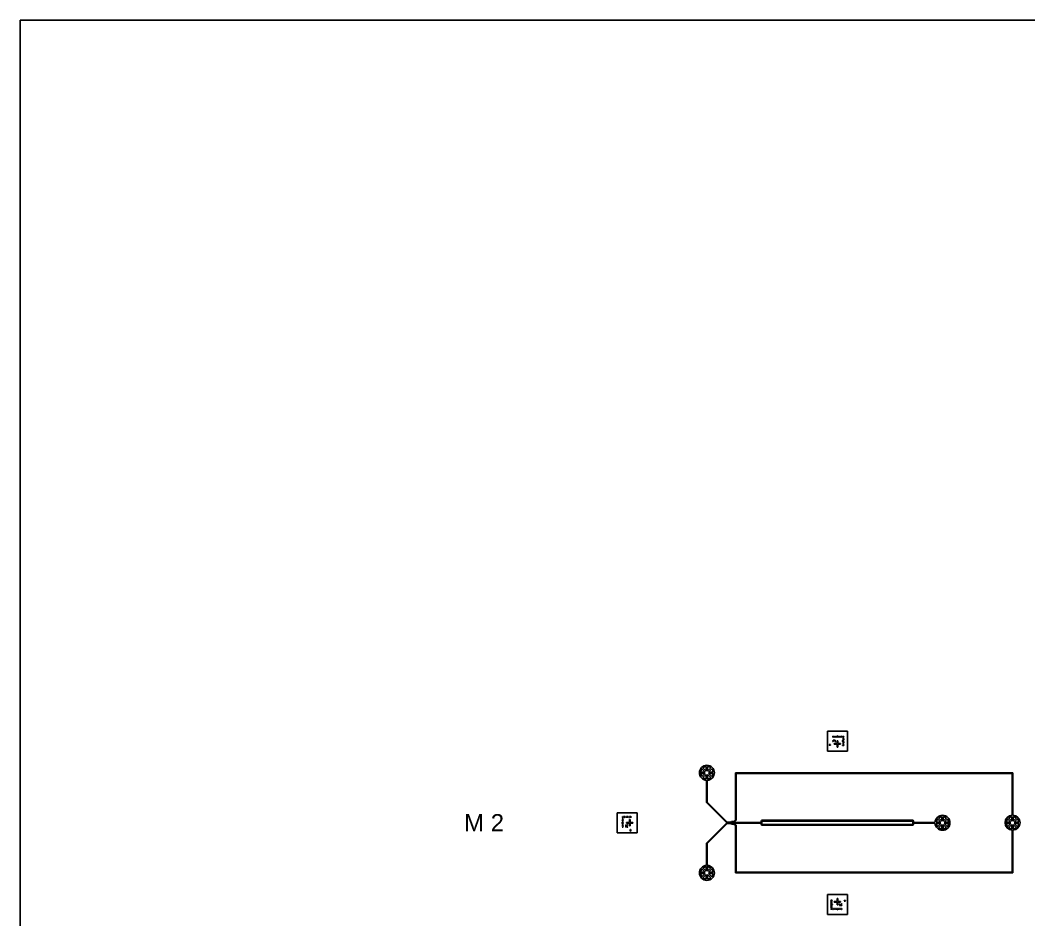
# Model space of a CAD drawing. Extents: x -24531 to 102469, y 86631 to 213631.
# Drawn here: x -24531 to 45993, y 150750 to 213631 of the extents above; entities that cross this region are included whole.
import ezdxf

# ---------------------------------------------------------------- set-up
doc = ezdxf.new("R2010")
doc.units = 13
doc.layers.add('CHROME', color=10, linetype='Continuous')
doc.layers.add('CL - Main', color=150, linetype='Continuous')
doc.styles.get("Standard").update_dxf_attribs({"font": 'arial.ttf'})

msp = doc.modelspace()

# ---------------------------------------------------------------- linework, layer by layer
at = {"layer": 'CHROME'}
for p, q in [((-24531, 213631), (102469, 213631)), ((-24531, 86631), (-24531, 213631)), ((32131, 163011), (32031, 163011)), ((32031, 163011), (32031, 162999)), ((32031, 162999), (32131, 162999)), ((32131, 162974), (32031, 162974)), ((32031, 162974), (32031, 162962)), ((32031, 162962), (32131, 162962)), ((32131, 162999), (32131, 163011)), ((32131, 162962), (32131, 162974)), ((32274, 163203), (32360, 163289)), ((32293, 163185), (32274, 163203)), ((32381, 163273), (32293, 163185)), ((32312, 163588), (32300, 163588)), ((32300, 163588), (32300, 163513)), ((32300, 163513), (32312, 163513)), ((32303, 163289), (32303, 163315)), ((32303, 163315), (32459, 163315)), ((32360, 163289), (32303, 163289)), ((32312, 163513), (32312, 163588)), ((32342, 163563), (32330, 163563)), ((32330, 163563), (32330, 163513)), ((32330, 163513), (32342, 163513)), ((32342, 163513), (32342, 163563)), ((32372, 163563), (32360, 163563)), ((32360, 163563), (32360, 163513)), ((32360, 163513), (32372, 163513)), ((32372, 163513), (32372, 163563)), ((32470, 163185), (32381, 163273)), ((32584, 163070), (32384, 163070)), ((32384, 163070), (32384, 163026)), ((32384, 163026), (32584, 163026)), ((32402, 163563), (32390, 163563)), ((32390, 163563), (32390, 163513)), ((32390, 163513), (32402, 163513)), ((32402, 163513), (32402, 163563)), ((32459, 163289), (32403, 163289)), ((32403, 163289), (32488, 163203)), ((32432, 163563), (32420, 163563)), ((32420, 163563), (32420, 163513)), ((32420, 163513), (32432, 163513)), ((32432, 163513), (32432, 163563)), ((32462, 163588), (32450, 163588)), ((32450, 163588), (32450, 163513)), ((32450, 163513), (32462, 163513)), ((32459, 163315), (32459, 163289)), ((32462, 163513), (32462, 163588)), ((32488, 163203), (32470, 163185)), ((32492, 163563), (32480, 163563)), ((32480, 163563), (32480, 163513)), ((32480, 163513), (32492, 163513)), ((32492, 163513), (32492, 163563)), ((32522, 163563), (32510, 163563)), ((32510, 163563), (32510, 163513)), ((32510, 163513), (32522, 163513)), ((32522, 163513), (32522, 163563)), ((32552, 163563), (32540, 163563)), ((32540, 163563), (32540, 163513)), ((32540, 163513), (32552, 163513)), ((32552, 163513), (32552, 163563)), ((32582, 163563), (32570, 163563)), ((32570, 163563), (32570, 163513)), ((32570, 163513), (32582, 163513)), ((32582, 163513), (32582, 163563)), ((32584, 163270), (32584, 163070)), ((32628, 163270), (32584, 163270)), ((32584, 163026), (32584, 162826)), ((32612, 163613), (32600, 163613)), ((32600, 163613), (32600, 163513)), ((32600, 163513), (32612, 163513)), ((32612, 163513), (32612, 163613)), ((32628, 163070), (32628, 163270)), ((32828, 163070), (32628, 163070)), ((32628, 162826), (32628, 163026)), ((32628, 163026), (32828, 163026)), ((32642, 163563), (32630, 163563)), ((32630, 163563), (32630, 163513)), ((32630, 163513), (32642, 163513)), ((32642, 163513), (32642, 163563)), ((32672, 163563), (32660, 163563)), ((32660, 163563), (32660, 163513)), ((32660, 163513), (32672, 163513)), ((32672, 163513), (32672, 163563)), ((32702, 163563), (32690, 163563)), ((32690, 163563), (32690, 163513)), ((32690, 163513), (32702, 163513)), ((32702, 163513), (32702, 163563)), ((32732, 163563), (32720, 163563)), ((32720, 163563), (32720, 163513)), ((32720, 163513), (32732, 163513)), ((32732, 163513), (32732, 163563)), ((32762, 163588), (32750, 163588)), ((32750, 163588), (32750, 163513)), ((32750, 163513), (32762, 163513)), ((32762, 163513), (32762, 163588)), ((32792, 163563), (32780, 163563)), ((32780, 163563), (32780, 163513)), ((32780, 163513), (32792, 163513)), ((32792, 163513), (32792, 163563)), ((32822, 163563), (32810, 163563)), ((32810, 163563), (32810, 163513)), ((32810, 163513), (32822, 163513)), ((32822, 163513), (32822, 163563)), ((32828, 163026), (32828, 163070)), ((32852, 163563), (32840, 163563)), ((32840, 163563), (32840, 163513)), ((32840, 163513), (32852, 163513)), ((32852, 163513), (32852, 163563)), ((32882, 163563), (32870, 163563)), ((32870, 163563), (32870, 163513)), ((32870, 163513), (32882, 163513)), ((32882, 163513), (32882, 163563)), ((32912, 163588), (32900, 163588)), ((32900, 163588), (32900, 163513)), ((32900, 163513), (32912, 163513)), ((32912, 163513), (32912, 163588)), ((33051, 163257), (32951, 163257)), ((32951, 163257), (32951, 163245)), ((32951, 163245), (33051, 163245)), ((33051, 163557), (32976, 163557)), ((32976, 163557), (32976, 163545)), ((32976, 163545), (33051, 163545)), ((33051, 163407), (32976, 163407)), ((32976, 163407), (32976, 163395)), ((32976, 163395), (33051, 163395)), ((33051, 163107), (32976, 163107)), ((32976, 163107), (32976, 163095)), ((32976, 163095), (33051, 163095)), ((33051, 162957), (32976, 162957)), ((32976, 162957), (32976, 162945)), ((32976, 162945), (33051, 162945)), ((33051, 163527), (33001, 163527)), ((33001, 163527), (33001, 163515)), ((33001, 163515), (33051, 163515)), ((33051, 163497), (33001, 163497)), ((33001, 163497), (33001, 163485)), ((33001, 163485), (33051, 163485)), ((33051, 163467), (33001, 163467)), ((33001, 163467), (33001, 163455)), ((33001, 163455), (33051, 163455)), ((33051, 163437), (33001, 163437)), ((33001, 163437), (33001, 163425)), ((33001, 163425), (33051, 163425)), ((33051, 163377), (33001, 163377)), ((33001, 163377), (33001, 163365)), ((33001, 163365), (33051, 163365)), ((33051, 163347), (33001, 163347)), ((33001, 163347), (33001, 163335)), ((33001, 163335), (33051, 163335)), ((33051, 163317), (33001, 163317)), ((33001, 163317), (33001, 163305)), ((33001, 163305), (33051, 163305)), ((33051, 163287), (33001, 163287)), ((33001, 163287), (33001, 163275)), ((33001, 163275), (33051, 163275)), ((33051, 163227), (33001, 163227)), ((33001, 163227), (33001, 163215)), ((33001, 163215), (33051, 163215)), ((33051, 163197), (33001, 163197)), ((33001, 163197), (33001, 163185)), ((33001, 163185), (33051, 163185)), ((33051, 163167), (33001, 163167)), ((33001, 163167), (33001, 163155)), ((33001, 163155), (33051, 163155)), ((33051, 163137), (33001, 163137)), ((33001, 163137), (33001, 163125)), ((33001, 163125), (33051, 163125)), ((33051, 163077), (33001, 163077)), ((33001, 163077), (33001, 163065)), ((33001, 163065), (33051, 163065)), ((33051, 163047), (33001, 163047)), ((33001, 163047), (33001, 163035)), ((33001, 163035), (33051, 163035)), ((33051, 163017), (33001, 163017)), ((33001, 163017), (33001, 163005)), ((33001, 163005), (33051, 163005)), ((33051, 162987), (33001, 162987)), ((33001, 162987), (33001, 162975)), ((33001, 162975), (33051, 162975)), ((33051, 163545), (33051, 163557)), ((33051, 163515), (33051, 163527)), ((33051, 163485), (33051, 163497)), ((33051, 163455), (33051, 163467)), ((33051, 163425), (33051, 163437)), ((33051, 163395), (33051, 163407)), ((33051, 163365), (33051, 163377)), ((33051, 163335), (33051, 163347)), ((33051, 163305), (33051, 163317)), ((33051, 163275), (33051, 163287)), ((33051, 163245), (33051, 163257)), ((33051, 163215), (33051, 163227)), ((33051, 163185), (33051, 163197)), ((33051, 163155), (33051, 163167)), ((33051, 163125), (33051, 163137)), ((33051, 163095), (33051, 163107)), ((33051, 163065), (33051, 163077)), ((33051, 163035), (33051, 163047)), ((33051, 163005), (33051, 163017)), ((33051, 162975), (33051, 162987)), ((33051, 162945), (33051, 162957)), ((32584, 162826), (32628, 162826)), ((23361, 161081), (23046, 161081)), ((23361, 160981), (23046, 160981)), ((23361, 161081), (23138, 161304)), ((23361, 160981), (23138, 160758)), ((23432, 161151), (23209, 161375)), ((23432, 160910), (23209, 160687)), ((23432, 161151), (23432, 161467)), ((23432, 160910), (23432, 160595)), ((23532, 161151), (23532, 161467)), ((23532, 161151), (23755, 161375)), ((23532, 160910), (23755, 160687)), ((23532, 160910), (23532, 160595)), ((23602, 161081), (23826, 161304)), ((23602, 161081), (23918, 161081)), ((23602, 160981), (23826, 160758)), ((23602, 160981), (23918, 160981)), ((17580, 157976), (17580, 157901)), ((17592, 157976), (17580, 157976)), ((17592, 157901), (17592, 157976)), ((17610, 157976), (17610, 157926)), ((17622, 157976), (17610, 157976)), ((17622, 157926), (17622, 157976)), ((17640, 157976), (17640, 157926)), ((17652, 157976), (17640, 157976)), ((17652, 157926), (17652, 157976)), ((17670, 157976), (17670, 157926)), ((17682, 157976), (17670, 157976)), ((17682, 157926), (17682, 157976)), ((17700, 157976), (17700, 157926)), ((17712, 157976), (17700, 157976)), ((17712, 157926), (17712, 157976)), ((17730, 157976), (17730, 157901)), ((17742, 157976), (17730, 157976)), ((17742, 157901), (17742, 157976)), ((17760, 157976), (17760, 157926)), ((17772, 157976), (17760, 157976)), ((17772, 157926), (17772, 157976)), ((17790, 157976), (17790, 157926)), ((17802, 157976), (17790, 157976)), ((17802, 157926), (17802, 157976)), ((17820, 157976), (17820, 157926)), ((17832, 157976), (17820, 157976)), ((17832, 157926), (17832, 157976)), ((17850, 157976), (17850, 157926)), ((17862, 157976), (17850, 157976)), ((17862, 157926), (17862, 157976)), ((17880, 157976), (17880, 157876)), ((17892, 157976), (17880, 157976)), ((17892, 157876), (17892, 157976)), ((17910, 157976), (17910, 157926)), ((17922, 157976), (17910, 157976)), ((17922, 157926), (17922, 157976)), ((17940, 157976), (17940, 157926)), ((17952, 157976), (17940, 157976)), ((17952, 157926), (17952, 157976)), ((17970, 157976), (17970, 157926)), ((17982, 157976), (17970, 157976)), ((17982, 157926), (17982, 157976)), ((18000, 157976), (18000, 157926)), ((18012, 157976), (18000, 157976)), ((18012, 157926), (18012, 157976)), ((18030, 157976), (18030, 157901)), ((18042, 157976), (18030, 157976)), ((18042, 157901), (18042, 157976)), ((18060, 157976), (18060, 157926)), ((18072, 157976), (18060, 157976)), ((18072, 157926), (18072, 157976)), ((18090, 157976), (18090, 157926)), ((18102, 157976), (18090, 157976)), ((18102, 157926), (18102, 157976)), ((18120, 157976), (18120, 157926)), ((18132, 157976), (18120, 157976)), ((18132, 157926), (18132, 157976)), ((18150, 157976), (18150, 157926)), ((18162, 157976), (18150, 157976)), ((18162, 157926), (18162, 157976)), ((18180, 157976), (18180, 157901)), ((18192, 157976), (18180, 157976)), ((18192, 157901), (18192, 157976)), ((17624, 157537), (17524, 157537)), ((17524, 157537), (17524, 157525)), ((17524, 157525), (17624, 157525)), ((17624, 157837), (17549, 157837)), ((17549, 157837), (17549, 157825)), ((17549, 157825), (17624, 157825)), ((17624, 157687), (17549, 157687)), ((17549, 157687), (17549, 157675)), ((17549, 157675), (17624, 157675)), ((17624, 157387), (17549, 157387)), ((17549, 157387), (17549, 157375)), ((17549, 157375), (17624, 157375)), ((17624, 157807), (17574, 157807)), ((17574, 157807), (17574, 157795)), ((17574, 157795), (17624, 157795)), ((17624, 157777), (17574, 157777)), ((17574, 157777), (17574, 157765)), ((17574, 157765), (17624, 157765)), ((17624, 157747), (17574, 157747)), ((17574, 157747), (17574, 157735)), ((17574, 157735), (17624, 157735)), ((17624, 157717), (17574, 157717)), ((17574, 157717), (17574, 157705)), ((17574, 157705), (17624, 157705)), ((17624, 157657), (17574, 157657)), ((17574, 157657), (17574, 157645)), ((17574, 157645), (17624, 157645)), ((17624, 157627), (17574, 157627)), ((17574, 157627), (17574, 157615)), ((17574, 157615), (17624, 157615)), ((17624, 157597), (17574, 157597)), ((17574, 157597), (17574, 157585)), ((17574, 157585), (17624, 157585)), ((17624, 157567), (17574, 157567)), ((17574, 157567), (17574, 157555)), ((17574, 157555), (17624, 157555)), ((17624, 157507), (17574, 157507)), ((17574, 157507), (17574, 157495)), ((17574, 157495), (17624, 157495)), ((17624, 157477), (17574, 157477)), ((17574, 157477), (17574, 157465)), ((17574, 157465), (17624, 157465)), ((17624, 157447), (17574, 157447)), ((17574, 157447), (17574, 157435)), ((17574, 157435), (17624, 157435)), ((17624, 157417), (17574, 157417)), ((17574, 157417), (17574, 157405)), ((17574, 157405), (17624, 157405)), ((17624, 157357), (17574, 157357)), ((17574, 157357), (17574, 157345)), ((17574, 157345), (17624, 157345)), ((17624, 157327), (17574, 157327)), ((17574, 157327), (17574, 157315)), ((17574, 157315), (17624, 157315)), ((17624, 157297), (17574, 157297)), ((17574, 157297), (17574, 157285)), ((17574, 157285), (17624, 157285)), ((17580, 157901), (17592, 157901)), ((17610, 157926), (17622, 157926)), ((17624, 157825), (17624, 157837)), ((17624, 157795), (17624, 157807)), ((17624, 157765), (17624, 157777)), ((17624, 157735), (17624, 157747)), ((17624, 157705), (17624, 157717)), ((17624, 157675), (17624, 157687)), ((17624, 157645), (17624, 157657)), ((17624, 157615), (17624, 157627)), ((17624, 157585), (17624, 157597)), ((17624, 157555), (17624, 157567)), ((17624, 157525), (17624, 157537)), ((17624, 157495), (17624, 157507)), ((17624, 157465), (17624, 157477)), ((17624, 157435), (17624, 157447)), ((17624, 157405), (17624, 157417)), ((17624, 157375), (17624, 157387)), ((17624, 157345), (17624, 157357)), ((17624, 157315), (17624, 157327)), ((17624, 157285), (17624, 157297)), ((17640, 157926), (17652, 157926)), ((17670, 157926), (17682, 157926)), ((17700, 157926), (17712, 157926)), ((17730, 157901), (17742, 157901)), ((17760, 157926), (17772, 157926)), ((17790, 157926), (17802, 157926)), ((17820, 157926), (17832, 157926)), ((17822, 157228), (17822, 157384)), ((17822, 157384), (17848, 157384)), ((17848, 157327), (17934, 157413)), ((17848, 157384), (17848, 157327)), ((17934, 157199), (17848, 157285)), ((17848, 157285), (17848, 157228)), ((17850, 157926), (17862, 157926)), ((17952, 157394), (17864, 157306)), ((17864, 157306), (17952, 157217)), ((18067, 157553), (17867, 157553)), ((17867, 157553), (17867, 157509)), ((17867, 157509), (18067, 157509)), ((17880, 157876), (17892, 157876)), ((17910, 157926), (17922, 157926)), ((17934, 157413), (17952, 157394)), ((17940, 157926), (17952, 157926)), ((17970, 157926), (17982, 157926)), ((18000, 157926), (18012, 157926)), ((18030, 157901), (18042, 157901)), ((18060, 157926), (18072, 157926)), ((18111, 157753), (18067, 157753)), ((18067, 157753), (18067, 157553)), ((18067, 157509), (18067, 157309)), ((18067, 157309), (18111, 157309)), ((18090, 157926), (18102, 157926)), ((18111, 157553), (18111, 157753)), ((18311, 157553), (18111, 157553)), ((18111, 157309), (18111, 157509)), ((18111, 157509), (18311, 157509)), ((18120, 157926), (18132, 157926)), ((18150, 157926), (18162, 157926)), ((18180, 157901), (18192, 157901)), ((18311, 157509), (18311, 157553)), ((39835, 157581), (39519, 157581)), ((39835, 157481), (39519, 157481)), ((39835, 157581), (39612, 157804)), ((39835, 157481), (39612, 157258)), ((39906, 157651), (39682, 157875)), ((39906, 157410), (39682, 157187)), ((39906, 157651), (39906, 157967)), ((39906, 157410), (39906, 157095)), ((40005, 157651), (40005, 157967)), ((40005, 157651), (40229, 157875)), ((40005, 157410), (40229, 157187)), ((40005, 157410), (40005, 157095)), ((40076, 157581), (40299, 157804)), ((40076, 157581), (40392, 157581)), ((40076, 157481), (40299, 157258)), ((40076, 157481), (40392, 157481)), ((44735, 157581), (44419, 157581)), ((44735, 157481), (44419, 157481)), ((44735, 157581), (44512, 157804)), ((44735, 157481), (44512, 157258)), ((44806, 157651), (44582, 157875)), ((44806, 157410), (44582, 157187)), ((44806, 157651), (44806, 157967)), ((44806, 157410), (44806, 157095)), ((44905, 157651), (44905, 157967)), ((44905, 157651), (45129, 157875)), ((44905, 157410), (45129, 157187)), ((44905, 157410), (44905, 157095)), ((44976, 157581), (45199, 157804)), ((44976, 157581), (45292, 157581)), ((44976, 157481), (45199, 157258)), ((44976, 157481), (45292, 157481)), ((17624, 157237), (17549, 157237)), ((17549, 157237), (17549, 157225)), ((17549, 157225), (17624, 157225)), ((17624, 157267), (17574, 157267)), ((17574, 157267), (17574, 157255)), ((17574, 157255), (17624, 157255)), ((17624, 157255), (17624, 157267)), ((17624, 157225), (17624, 157237)), ((17848, 157228), (17822, 157228)), ((17952, 157217), (17934, 157199)), ((18126, 157056), (18126, 156956)), ((18138, 157056), (18126, 157056)), ((18126, 156956), (18138, 156956)), ((18138, 156956), (18138, 157056)), ((18175, 157056), (18163, 157056)), ((18163, 157056), (18163, 156956)), ((18163, 156956), (18175, 156956)), ((18175, 156956), (18175, 157056)), ((23432, 154153), (23432, 154468)), ((23532, 154153), (23532, 154468)), ((23361, 154082), (23046, 154082)), ((23361, 153982), (23046, 153982)), ((23361, 154082), (23138, 154305)), ((23361, 153982), (23138, 153759)), ((23432, 154153), (23209, 154376)), ((23432, 153912), (23209, 153688)), ((23432, 153912), (23432, 153596)), ((23532, 154153), (23755, 154376)), ((23532, 153912), (23755, 153688)), ((23532, 153912), (23532, 153596)), ((23602, 154082), (23826, 154305)), ((23602, 154082), (23918, 154082)), ((23602, 153982), (23826, 153759)), ((23602, 153982), (23918, 153982)), ((32236, 152116), (32161, 152116)), ((32161, 152116), (32161, 152104)), ((32161, 152104), (32236, 152104)), ((32211, 152086), (32161, 152086)), ((32161, 152086), (32161, 152074)), ((32161, 152074), (32211, 152074)), ((32211, 152056), (32161, 152056)), ((32161, 152056), (32161, 152044)), ((32161, 152044), (32211, 152044)), ((32211, 152026), (32161, 152026)), ((32161, 152026), (32161, 152014)), ((32161, 152014), (32211, 152014)), ((32211, 151996), (32161, 151996)), ((32161, 151996), (32161, 151984)), ((32161, 151984), (32211, 151984)), ((32236, 151966), (32161, 151966)), ((32161, 151966), (32161, 151954)), ((32161, 151954), (32236, 151954)), ((32211, 151936), (32161, 151936)), ((32161, 151936), (32161, 151924)), ((32161, 151924), (32211, 151924)), ((32211, 151906), (32161, 151906)), ((32161, 151906), (32161, 151894)), ((32161, 151894), (32211, 151894)), ((32211, 151876), (32161, 151876)), ((32161, 151876), (32161, 151864)), ((32161, 151864), (32211, 151864)), ((32211, 151846), (32161, 151846)), ((32161, 151846), (32161, 151834)), ((32161, 151834), (32211, 151834)), ((32261, 151816), (32161, 151816)), ((32161, 151816), (32161, 151804)), ((32161, 151804), (32261, 151804)), ((32211, 151786), (32161, 151786)), ((32161, 151786), (32161, 151774)), ((32161, 151774), (32211, 151774)), ((32211, 151756), (32161, 151756)), ((32161, 151756), (32161, 151744)), ((32161, 151744), (32211, 151744)), ((32211, 151726), (32161, 151726)), ((32161, 151726), (32161, 151714)), ((32161, 151714), (32211, 151714)), ((32211, 151696), (32161, 151696)), ((32161, 151696), (32161, 151684)), ((32161, 151684), (32211, 151684)), ((32236, 151666), (32161, 151666)), ((32161, 151666), (32161, 151654)), ((32161, 151654), (32236, 151654)), ((32211, 151636), (32161, 151636)), ((32161, 151636), (32161, 151624)), ((32211, 152074), (32211, 152086)), ((32211, 152044), (32211, 152056)), ((32211, 152014), (32211, 152026)), ((32211, 151984), (32211, 151996)), ((32211, 151924), (32211, 151936)), ((32211, 151894), (32211, 151906)), ((32211, 151864), (32211, 151876)), ((32211, 151834), (32211, 151846)), ((32211, 151774), (32211, 151786)), ((32211, 151744), (32211, 151756)), ((32211, 151714), (32211, 151726)), ((32211, 151684), (32211, 151696)), ((32211, 151624), (32211, 151636)), ((32236, 152104), (32236, 152116)), ((32236, 151954), (32236, 151966)), ((32236, 151654), (32236, 151666)), ((32261, 151804), (32261, 151816)), ((32584, 152035), (32384, 152035)), ((32384, 152035), (32384, 151991)), ((32384, 151991), (32584, 151991)), ((32628, 152235), (32584, 152235)), ((32584, 152235), (32584, 152035)), ((32584, 151991), (32584, 151791)), ((32584, 151791), (32628, 151791)), ((32628, 152035), (32628, 152235)), ((32828, 152035), (32628, 152035)), ((32628, 151791), (32628, 151991)), ((32628, 151991), (32828, 151991)), ((32724, 151859), (32743, 151877)), ((32810, 151773), (32724, 151859)), ((32743, 151877), (32831, 151788)), ((32753, 151747), (32753, 151773)), ((32753, 151773), (32810, 151773)), ((32909, 151747), (32753, 151747)), ((32828, 151991), (32828, 152035)), ((32831, 151788), (32920, 151877)), ((32938, 151859), (32853, 151773)), ((32853, 151773), (32909, 151773)), ((32909, 151773), (32909, 151747)), ((32920, 151877), (32938, 151859)), ((33081, 152099), (33081, 152087)), ((33181, 152099), (33081, 152099)), ((33081, 152087), (33181, 152087)), ((33181, 152062), (33081, 152062)), ((33081, 152062), (33081, 152050)), ((33081, 152050), (33181, 152050)), ((33181, 152087), (33181, 152099)), ((33181, 152050), (33181, 152062)), ((32161, 151624), (32211, 151624)), ((32211, 151606), (32161, 151606)), ((32161, 151606), (32161, 151594)), ((32161, 151594), (32211, 151594)), ((32211, 151576), (32161, 151576)), ((32161, 151576), (32161, 151564)), ((32161, 151564), (32211, 151564)), ((32211, 151546), (32161, 151546)), ((32161, 151546), (32161, 151534)), ((32161, 151534), (32211, 151534)), ((32236, 151516), (32161, 151516)), ((32161, 151516), (32161, 151504)), ((32161, 151504), (32236, 151504)), ((32211, 151594), (32211, 151606)), ((32211, 151564), (32211, 151576)), ((32211, 151534), (32211, 151546)), ((32236, 151504), (32236, 151516)), ((32300, 151548), (32300, 151473)), ((32312, 151548), (32300, 151548)), ((32300, 151473), (32312, 151473)), ((32312, 151473), (32312, 151548)), ((32330, 151548), (32330, 151498)), ((32342, 151548), (32330, 151548)), ((32330, 151498), (32342, 151498)), ((32342, 151498), (32342, 151548)), ((32360, 151548), (32360, 151498)), ((32372, 151548), (32360, 151548)), ((32360, 151498), (32372, 151498)), ((32372, 151498), (32372, 151548)), ((32390, 151548), (32390, 151498)), ((32402, 151548), (32390, 151548)), ((32390, 151498), (32402, 151498)), ((32402, 151498), (32402, 151548)), ((32420, 151548), (32420, 151498)), ((32432, 151548), (32420, 151548)), ((32420, 151498), (32432, 151498)), ((32432, 151498), (32432, 151548)), ((32450, 151548), (32450, 151473)), ((32462, 151548), (32450, 151548)), ((32450, 151473), (32462, 151473)), ((32462, 151473), (32462, 151548)), ((32480, 151548), (32480, 151498)), ((32492, 151548), (32480, 151548)), ((32480, 151498), (32492, 151498)), ((32492, 151498), (32492, 151548)), ((32510, 151548), (32510, 151498)), ((32522, 151548), (32510, 151548)), ((32510, 151498), (32522, 151498)), ((32522, 151498), (32522, 151548)), ((32540, 151548), (32540, 151498)), ((32552, 151548), (32540, 151548)), ((32540, 151498), (32552, 151498)), ((32552, 151498), (32552, 151548)), ((32570, 151548), (32570, 151498)), ((32582, 151548), (32570, 151548)), ((32570, 151498), (32582, 151498)), ((32582, 151498), (32582, 151548)), ((32600, 151548), (32600, 151448)), ((32612, 151548), (32600, 151548)), ((32600, 151448), (32612, 151448)), ((32612, 151448), (32612, 151548)), ((32630, 151548), (32630, 151498)), ((32642, 151548), (32630, 151548)), ((32630, 151498), (32642, 151498)), ((32642, 151498), (32642, 151548)), ((32660, 151548), (32660, 151498)), ((32672, 151548), (32660, 151548)), ((32660, 151498), (32672, 151498)), ((32672, 151498), (32672, 151548)), ((32690, 151548), (32690, 151498)), ((32702, 151548), (32690, 151548)), ((32690, 151498), (32702, 151498)), ((32702, 151498), (32702, 151548)), ((32720, 151548), (32720, 151498)), ((32732, 151548), (32720, 151548)), ((32720, 151498), (32732, 151498)), ((32732, 151498), (32732, 151548)), ((32750, 151548), (32750, 151473)), ((32762, 151548), (32750, 151548)), ((32750, 151473), (32762, 151473)), ((32762, 151473), (32762, 151548)), ((32780, 151548), (32780, 151498)), ((32792, 151548), (32780, 151548)), ((32780, 151498), (32792, 151498)), ((32792, 151498), (32792, 151548)), ((32810, 151548), (32810, 151498)), ((32822, 151548), (32810, 151548)), ((32810, 151498), (32822, 151498)), ((32822, 151498), (32822, 151548)), ((32840, 151548), (32840, 151498)), ((32852, 151548), (32840, 151548)), ((32840, 151498), (32852, 151498)), ((32852, 151498), (32852, 151548)), ((32870, 151548), (32870, 151498)), ((32882, 151548), (32870, 151548)), ((32870, 151498), (32882, 151498)), ((32882, 151498), (32882, 151548)), ((32900, 151548), (32900, 151473)), ((32912, 151548), (32900, 151548)), ((32900, 151473), (32912, 151473)), ((32912, 151473), (32912, 151548))]:
    msp.add_line(p, q, dxfattribs=at)
for centre, start, end in [((23482, 161031), 141.52417, 173.47583), ((23482, 161031), 186.52417, 218.47583), ((23482, 161031), 96.52417, 128.47583), ((23482, 161031), 51.52417, 83.47583), ((23482, 161031), 6.52417, 38.47583), ((23482, 161031), 321.52417, 353.47583), ((23482, 161031), 231.52417, 263.47583), ((23482, 161031), 276.52417, 308.47583), ((39956, 157531), 141.52417, 173.47583), ((39956, 157531), 186.52417, 218.47583), ((39956, 157531), 96.52417, 128.47583), ((39956, 157531), 51.52417, 83.47583), ((39956, 157531), 6.52417, 38.47583), ((39956, 157531), 321.52417, 353.47583), ((44856, 157531), 141.52417, 173.47583), ((44856, 157531), 186.52417, 218.47583), ((44856, 157531), 96.52417, 128.47583), ((44856, 157531), 51.52417, 83.47583), ((44856, 157531), 6.52417, 38.47583), ((44856, 157531), 321.52417, 353.47583), ((39956, 157531), 231.52417, 263.47583), ((39956, 157531), 276.52417, 308.47583), ((44856, 157531), 231.52417, 263.47583), ((44856, 157531), 276.52417, 308.47583), ((23482, 154032), 96.52417, 128.47583), ((23482, 154032), 51.52417, 83.47583), ((23482, 154032), 141.52417, 173.47583), ((23482, 154032), 186.52417, 218.47583), ((23482, 154032), 6.52417, 38.47583), ((23482, 154032), 321.52417, 353.47583), ((23482, 154032), 231.52417, 263.47583), ((23482, 154032), 276.52417, 308.47583)]:
    msp.add_arc(centre, 439, start, end, dxfattribs=at)
at = {"layer": 'CL - Main'}
for p, q in [((31906, 162531), (31906, 163931)), ((33306, 163931), (31906, 163931)), ((33306, 162531), (33306, 163931)), ((31906, 162531), (33306, 162531)), ((25473, 157728), (25473, 161031)), ((25473, 161031), (44881, 161031)), ((25523, 157707), (25523, 160981)), ((25523, 160981), (44831, 160981)), ((44831, 158055), (44831, 160981)), ((44881, 158055), (44881, 161031)), ((23457, 158950), (23457, 160507)), ((23507, 158971), (23507, 160507)), ((24871, 157536), (23457, 158950)), ((24892, 157586), (23507, 158971)), ((18606, 158231), (17206, 158231)), ((17206, 158231), (17206, 156831)), ((18606, 156831), (18606, 158231)), ((24871, 157526), (23457, 156112)), ((24892, 157476), (23507, 156091)), ((25141, 157536), (24871, 157536)), ((25141, 157526), (24871, 157526)), ((25171, 157586), (24892, 157586)), ((25171, 157476), (24892, 157476)), ((25141, 157526), (25141, 157536)), ((25171, 157586), (25201, 157616)), ((25171, 157476), (25201, 157446)), ((25181, 157556), (25181, 157566)), ((25181, 157566), (25381, 157566)), ((27281, 157556), (25181, 157556)), ((25181, 157506), (25181, 157496)), ((27281, 157506), (25181, 157506)), ((25181, 157496), (25381, 157496)), ((25201, 157616), (25360, 157616)), ((25201, 157446), (25360, 157446)), ((25360, 157616), (25473, 157728)), ((25360, 157446), (25473, 157334)), ((25381, 157566), (25523, 157707)), ((25381, 157496), (25523, 157354)), ((25473, 157334), (25473, 154031)), ((25523, 157354), (25523, 154081)), ((27281, 157556), (27281, 157631)), ((27281, 157506), (27281, 157431)), ((27331, 157631), (27331, 157431)), ((27356, 157706), (37856, 157706)), ((27356, 157656), (37856, 157656)), ((27356, 157406), (37856, 157406)), ((27356, 157356), (37856, 157356)), ((37881, 157631), (37881, 157431)), ((37931, 157556), (37931, 157631)), ((37931, 157556), (39431, 157556)), ((37931, 157506), (39431, 157506)), ((37931, 157506), (37931, 157431)), ((18606, 156831), (17206, 156831)), ((44831, 154081), (44831, 157007)), ((44881, 154031), (44881, 157007)), ((23457, 156112), (23457, 154556)), ((23507, 156091), (23507, 154556)), ((25473, 154031), (44881, 154031)), ((25523, 154081), (44831, 154081)), ((33306, 152531), (31906, 152531)), ((31906, 152531), (31906, 151131)), ((33306, 152531), (33306, 151131)), ((31906, 151131), (33306, 151131))]:
    msp.add_line(p, q, dxfattribs=at)
for centre, radius, start, end in [((23482, 161031), 525, 272.7294, 267.2706), ((39956, 157531), 525, 182.7294, 177.2706), ((44856, 157531), 525, 92.7294, 267.2706), ((44856, 157531), 525, 272.7294, 87.2706), ((27356, 157631), 75, 90, 180), ((27356, 157431), 75, 180, 270), ((27356, 157631), 25, 90, 180), ((27356, 157431), 25, 180, 270), ((37856, 157631), 75, 0, 90), ((37856, 157631), 25, 0, 90), ((37856, 157431), 25, 270, 0), ((37856, 157431), 75, 270, 0), ((23482, 154032), 525, 92.7294, 87.2706)]:
    msp.add_arc(centre, radius, start, end, dxfattribs=at)

# ---------------------------------------------------------------- texts
at = {"layer": 'CL - Main', "insert": (6506, 157537), "char_height": 1200, "attachment_point": 4}
msp.add_mtext_dynamic_manual_height_columns('M 2', width=3507.86, gutter_width=12.5, heights=[2632], dxfattribs=at)

doc.saveas('drawing.dxf')
